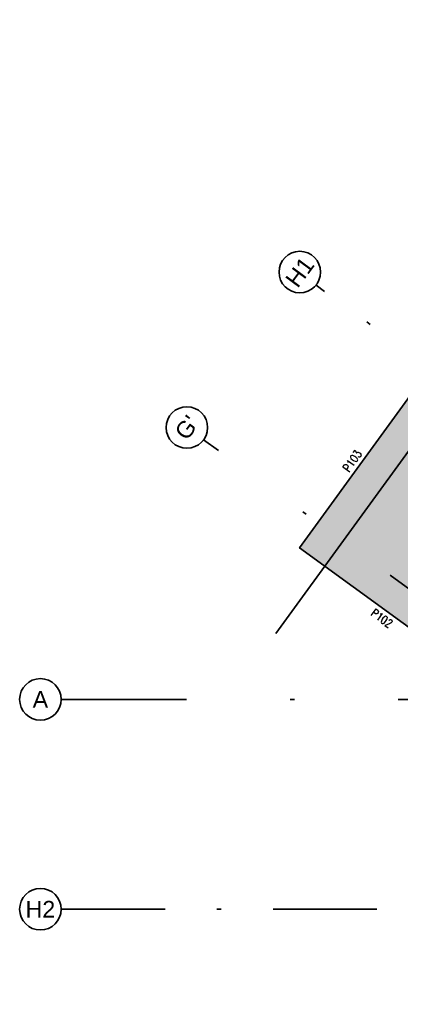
# Model space of a CAD drawing. Header units: millimetres. Extents: x 400408 to 401363, y 4543987 to 4544157.
# Drawn here: x 400981.67 to 400990.85, y 4544109.68 to 4544133.31 of the extents above; entities that cross this region are included whole.
import ezdxf
from ezdxf.enums import TextEntityAlignment as Align

# ---------------------------------------------------------------- set-up
doc = ezdxf.new("R2010")
doc.units = ezdxf.units.MM
doc.linetypes.add('AKS', pattern=[3, 2.5, -0.25, 0, -0.25])
doc.linetypes.add('DASHDOT2', pattern=[0.5, 0.25, -0.125, 0, -0.125])
for name, color, linetype in [('aks prota', 2, 'AKS'), ('caks prota', 4, 'Continuous'), ('kolon tarama prota', 252, 'Continuous'), ('perde prota', 1, 'Continuous'), ('PRT-AL-TUNEL_EKSENI', 14, 'DASHDOT2'), ('taks prota', 7, 'Continuous'), ('tperde prota', 6, 'Continuous')]:
    doc.layers.add(name, color=color, linetype=linetype)
doc.styles.add('TAKS', font='Arial Unicode.ttf')
doc.styles.add('tkolon', font='romanstw.shx')

msp = doc.modelspace()

# ---------------------------------------------------------------- hatches: boundary and pattern name
at = {"layer": 'kolon tarama prota'}
h = msp.add_hatch(color=256, dxfattribs=at)
h.dxf.hatch_style = 1
h.paths.add_polyline_path([(401031.098, 4544091.798), (401018.362, 4544101.048), (401005.161, 4544101.048), (401005.161, 4544110.643), (400991.077, 4544120.876), (401014.059, 4544152.508), (401097.619, 4544091.798), (401069.952, 4544091.798), (401073.028, 4544089.563), (401073.708, 4544089.563), (401073.385, 4544089.798), (401103.435, 4544089.798), (401013.499, 4544155.14), (400988.401, 4544120.595), (401003.461, 4544109.653), (401003.461, 4544099.348), (401017.639, 4544099.348), (401030.789, 4544089.798), (401060.829, 4544089.798), (401061.152, 4544089.563), (401061.833, 4544089.563), (401058.757, 4544091.798), (401055.594, 4544091.798), (401055.594, 4544094.598), (401052.974, 4544094.598), (401052.974, 4544094.298), (401055.294, 4544094.298), (401055.294, 4544091.798)])

# ---------------------------------------------------------------- linework, layer by layer
at = {"layer": 'aks prota', "ltscale": 10}
for p, q in [((400987.832, 4544118.536), (401015.282, 4544156.317)), ((401035.158, 4544087.551), (400986.094, 4544123.198)), ((401106.078, 4544116.948), (400982.665, 4544116.948))]:
    msp.add_line(p, q, dxfattribs=at)
at = {"layer": 'caks prota', "ltscale": 0.05}
for centre in [(400988.408, 4544127.233), (400985.69, 4544123.492), (400982.165, 4544116.948), (400982.165, 4544111.898)]:
    msp.add_circle(centre, 0.5, dxfattribs=at)
at = {"layer": 'perde prota'}
msp.add_lwpolyline([(401069.952, 4544091.798), (401073.028, 4544089.563), (401073.708, 4544089.563), (401073.385, 4544089.798), (401103.435, 4544089.798), (401013.499, 4544155.14), (400988.401, 4544120.595), (401003.461, 4544109.653), (401003.461, 4544099.348), (401017.639, 4544099.348), (401030.789, 4544089.798), (401060.829, 4544089.798), (401061.152, 4544089.563), (401061.833, 4544089.563), (401058.757, 4544091.798)], dxfattribs=at)
at = {"layer": 'PRT-AL-TUNEL_EKSENI', "ltscale": 10}
for p, q in [((401042.644, 4544087.798), (400988.798, 4544126.919)), ((400982.665, 4544111.898), (401106.078, 4544111.898))]:
    msp.add_line(p, q, dxfattribs=at)

# ---------------------------------------------------------------- texts
at = {"layer": 'taks prota', "style": 'TAKS'}
for s, p in [('H1', (400988.408, 4544127.233)), ("G'", (400985.69, 4544123.492))]:
    msp.add_text(s, height=0.4, rotation=53.5052, dxfattribs=at).set_placement(p, align=Align.MIDDLE_CENTER)
for s, p in [('A', (400982.165, 4544116.948)), ('H2', (400982.165, 4544111.898))]:
    msp.add_text(s, height=0.4, dxfattribs=at).set_placement(p, align=Align.MIDDLE_CENTER)
at = {"layer": 'tperde prota', "style": 'tkolon', "width": 0.8}
for s, rotation, p in [('P103', 54.4693, (400989.511, 4544122.463)), ('P102', 324.4693, (400990.156, 4544119.064))]:
    msp.add_text(s, height=0.2, rotation=rotation, dxfattribs=at).set_placement(p, align=Align.MIDDLE_LEFT)

doc.saveas('drawing.dxf')
